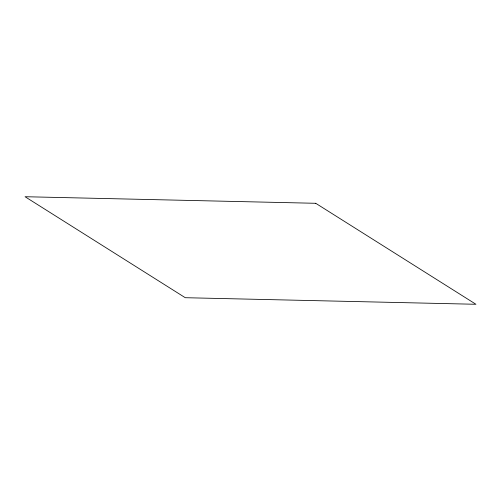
<?xml version="1.0" encoding="UTF-8"?>
<svg xmlns="http://www.w3.org/2000/svg" width="501" height="501" viewBox="0 0 501 501"><rect width="100%" height="100%" fill="white"/><g stroke="black" fill="none" stroke-linecap="round" stroke-linejoin="round"><path stroke-width="0.75" d="M315.724 203.293L25.05 196.718L185.276 297.707L475.95 304.282L315.724 203.293"/></g></svg>
